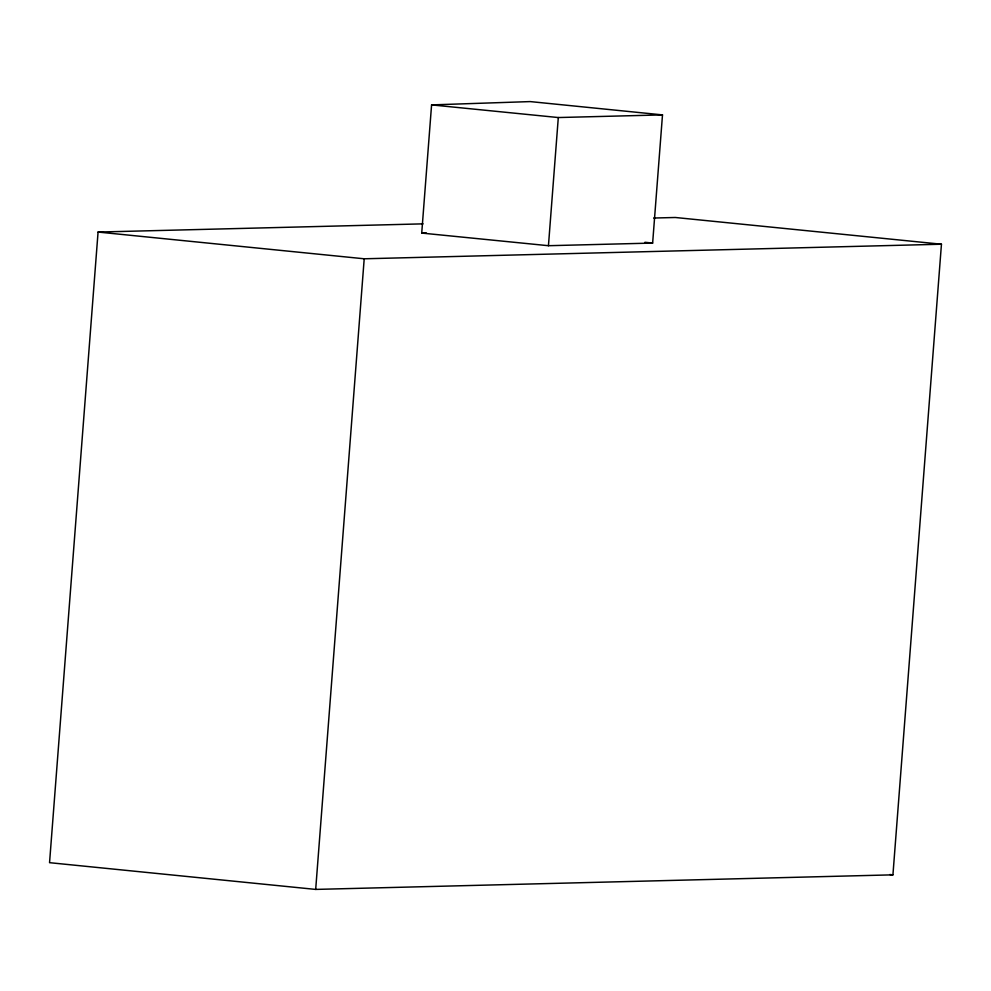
<?xml version="1.0" encoding="UTF-8"?>
<svg xmlns="http://www.w3.org/2000/svg" width="991" height="991" viewBox="0 0 991 991"><rect width="100%" height="100%" fill="white"/><g stroke="black" fill="none" stroke-linecap="round" stroke-linejoin="round"><path stroke-width="1.49" d="M423.058 223.855L98.072 232.055L49.55 862.678L315.683 889.41L892.928 874.842L941.45 244.22L675.317 217.487L653.651 218.032M315.683 889.41L364.205 258.787L941.45 244.22M421.72 233.071L431.58 104.897L530.21 101.59L662.496 114.894L652.635 243.068L548.444 245.706L421.72 233.071L426.291 232.91M548.444 245.706L558.305 117.545L662.496 114.894M431.58 104.897L558.305 117.545M644.943 242.287L652.635 243.068M98.072 232.055L364.205 258.787M889.844 874.533L892.928 874.842"/></g></svg>
